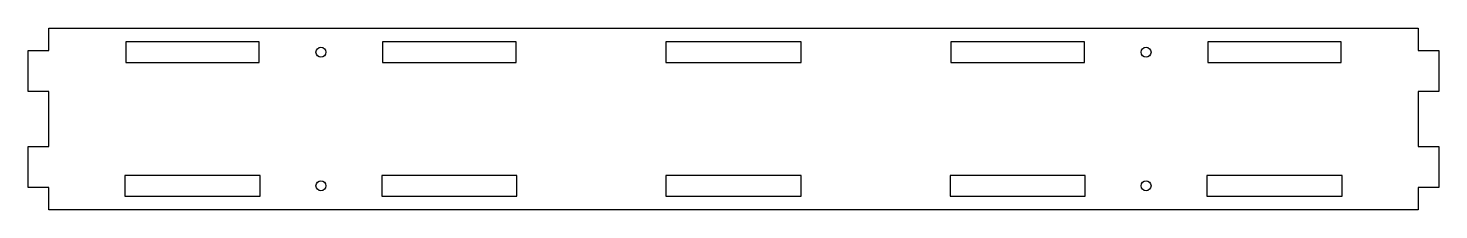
# Model space of a CAD drawing. Header units: millimetres. Extents: x -6 to 406, y -4 to 49.
import ezdxf

# ---------------------------------------------------------------- set-up
doc = ezdxf.new("R2010")
doc.units = ezdxf.units.MM
doc.layers.get('0').update_dxf_attribs({"linetype": 'CONTINUOUS'})

msp = doc.modelspace()

# ---------------------------------------------------------------- linework, layer by layer
for points in [[(400, -4), (0, -4), (0, 2.5), (-6, 2.5), (-6, 14.5), (0, 14.5), (0, 30.5), (-6, 30.5), (-6, 42.5), (0, 42.5), (0, 49), (400, 49), (400, 42.5), (406, 42.5), (406, 30.5), (400, 30.5), (400, 14.5), (406, 14.5), (406, 2.5), (400, 2.5)], [(61.5, 39), (61.5, 45), (22.5, 45), (22.5, 39)], [(136.5, 39), (136.5, 45), (97.5, 45), (97.5, 39)], [(180.25, 39), (219.75, 39), (219.75, 45), (180.25, 45)], [(302.5, 45), (263.5, 45), (263.5, 39), (302.5, 39)], [(377.5, 45), (338.5, 45), (338.5, 39), (377.5, 39)], [(61.75, 0), (61.75, 6), (22.25, 6), (22.25, 0)], [(136.75, 0), (136.75, 6), (97.25, 6), (97.25, 0)], [(219.75, 6), (180.25, 6), (180.25, 0), (219.75, 0)], [(302.75, 6), (263.25, 6), (263.25, 0), (302.75, 0)], [(377.75, 6), (338.25, 6), (338.25, 0), (377.75, 0)]]:
    msp.add_lwpolyline(points, close=True)
for centre in [(79.5, 42), (320.5, 42), (79.5, 3), (320.5, 3)]:
    msp.add_circle(centre, 1.45)

doc.saveas('drawing.dxf')
